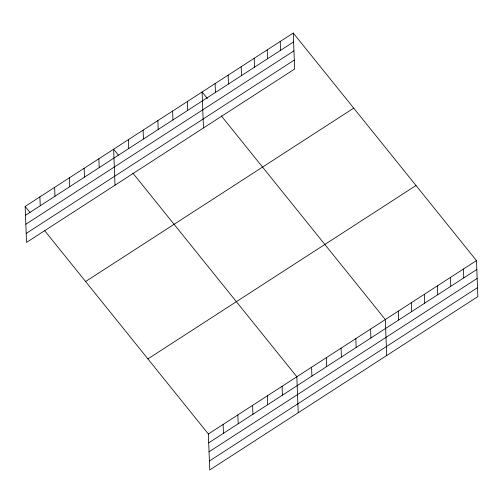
<?xml version="1.0" encoding="UTF-8"?>
<svg xmlns="http://www.w3.org/2000/svg" width="503" height="503" viewBox="0 0 503 503"><rect width="100%" height="100%" fill="white"/><g stroke="black" fill="none" stroke-linecap="round" stroke-linejoin="round"><path stroke-width="0.75" d="M293.255 33.041L294.639 69.012L26.533 242.402L25.15 206.431L293.255 33.041L476.467 260.598L477.85 296.569L209.745 469.959L208.361 433.988L44.346 230.267M25.49 215.297L293.595 41.906M25.835 224.237L293.941 50.853M26.187 233.455L294.293 60.064M85.611 281.523L353.716 108.139M147.901 358.897L416.006 185.506M208.361 433.988L476.467 260.598M208.701 442.854L476.806 269.47M209.047 451.801L477.152 278.411M209.399 461.018L477.504 287.628M207.381 98.55L202.099 91.992L203.482 127.963M221.295 115.835L385.311 319.556L386.694 355.52M118.425 155.169L113.628 149.209L115.005 185.179M132.817 173.051L296.839 376.772L298.216 412.743M25.15 206.431L29.947 212.392M463.445 269.023L463.785 277.889M450.424 277.442L450.763 286.314M437.403 285.867L437.742 294.733M424.381 294.286L424.721 303.158M411.36 302.712L411.699 311.577M398.332 311.131L398.678 319.996M370.566 329.088L370.906 337.959M355.822 338.626L356.162 347.491M341.072 348.164L341.418 357.029M326.328 357.696L326.667 366.568M311.583 367.234L311.923 376.099M280.234 41.46L280.573 50.331M282.089 386.31L282.435 395.176M267.212 49.885L267.552 58.75M267.344 395.842L267.684 404.714M254.191 58.304L254.531 67.176M241.17 66.729L241.509 75.595M252.6 405.38L252.94 414.246M228.142 75.148L228.488 84.014M237.856 414.918L238.196 423.784M215.121 83.573L215.46 92.439M223.106 424.45L223.451 433.322M187.355 101.531L187.694 110.396M172.611 111.069L172.95 119.934M157.86 120.601L158.206 129.466M143.116 130.139L143.456 139.004M128.372 139.677L128.711 148.542M98.877 158.747L99.217 167.612M84.133 168.285L84.473 177.15M69.389 177.823L69.728 186.688M54.645 187.355L54.984 196.227M39.894 196.893L40.234 205.758"/></g></svg>
